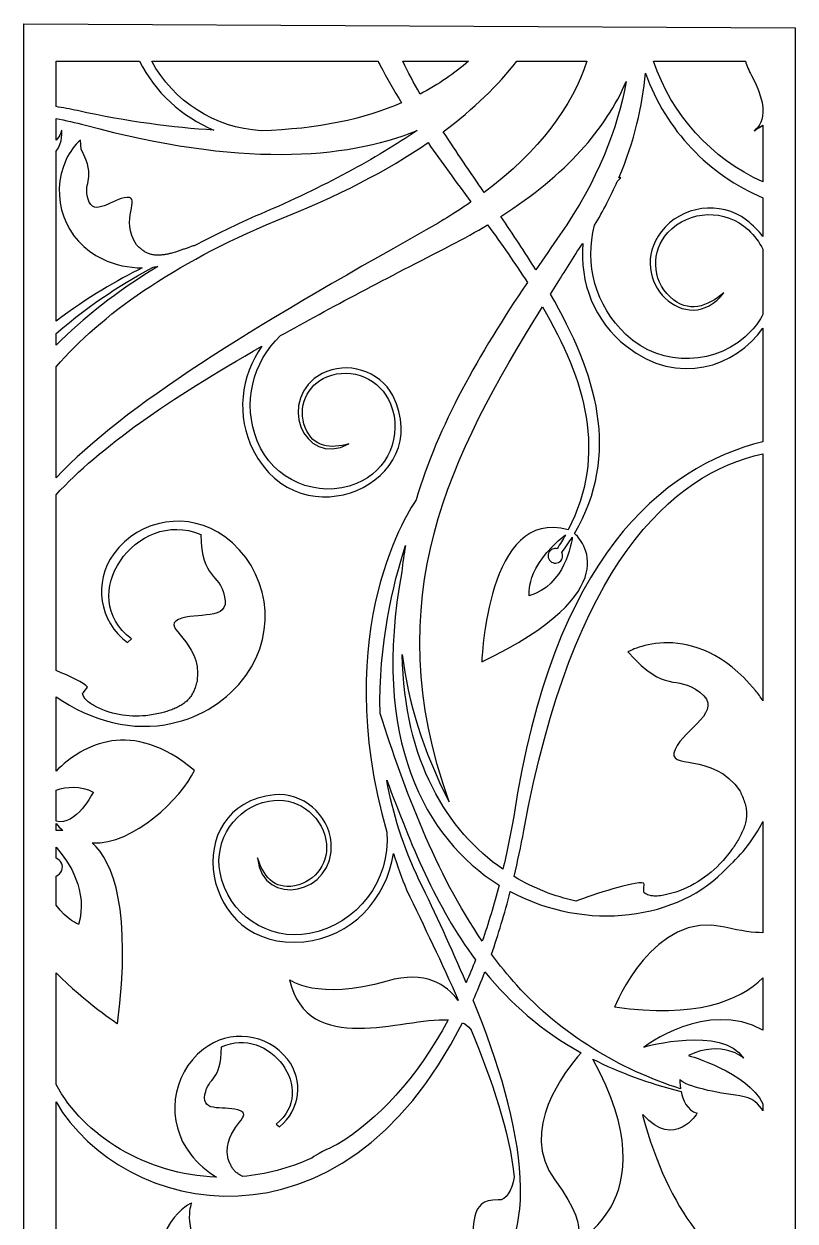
# Model space of a CAD drawing. Header units: centimetres. Extents: x -27 to -22, y -8.4 to 8.3.
# Drawn here: x -27 to -22.01, y 0.61 to 8.35 of the extents above; entities that cross this region are included whole.
import ezdxf

# ---------------------------------------------------------------- set-up
doc = ezdxf.new("R2010")
doc.units = ezdxf.units.CM
doc.header["$MEASUREMENT"] = 0
doc.layers.add('layer 1', color=7, linetype='Continuous')

msp = doc.modelspace()

# ---------------------------------------------------------------- linework, layer by layer
at = {"layer": 'layer 1', "color": 250}
for points, knots in [([(-26.99914, 8.34777), (-26.99914, 8.34777), (-26.99914, -8.37721), (-26.99914, -8.37721), (-26.99914, -8.37721), (-26.99914, -8.37721), (-22.01148, -8.37721), (-22.01148, -8.37721), (-22.01148, -8.37721), (-22.01148, -8.37721), (-22.01148, 8.32236), (-22.01148, 8.32236), (-22.01148, 8.32236), (-22.01148, 8.32236), (-26.99914, 8.34777), (-26.99914, 8.34777)], [0, 0, 0, 0, 0.2, 0.2, 0.2, 0.2, 0.4, 0.4, 0.4, 0.4, 0.6, 0.6, 0.6, 0.6, 1, 1, 1, 1]), ([(-26.79132, 8.10651), (-26.79132, 8.10651), (-26.79132, 7.81338), (-26.79132, 7.81338), (-26.79132, 7.81338), (-26.74659, 7.80612), (-26.70071, 7.79756), (-26.65329, 7.78727), (-26.65329, 7.78727), (-26.32575, 7.71617), (-26.03274, 7.67626), (-25.77049, 7.66222), (-25.77049, 7.66222), (-25.9787, 7.74853), (-26.15199, 7.9073), (-26.25142, 8.10651), (-26.25142, 8.10651), (-26.25142, 8.10651), (-26.79132, 8.10651), (-26.79132, 8.10651)], [0, 0, 0, 0, 0.1666667, 0.1666667, 0.1666667, 0.1666667, 0.3333333, 0.3333333, 0.3333333, 0.3333333, 0.5, 0.5, 0.5, 0.5, 0.6666667, 0.6666667, 0.6666667, 0.6666667, 1, 1, 1, 1]), ([(-24.7085, 8.10651), (-24.7085, 8.10651), (-26.17267, 8.10651), (-26.17267, 8.10651), (-26.17267, 8.10651), (-26.03256, 7.8488), (-25.76632, 7.67477), (-25.46557, 7.65757), (-25.46557, 7.65757), (-25.09666, 7.66707), (-24.79807, 7.73363), (-24.55609, 7.83757), (-24.55609, 7.83757), (-24.60627, 7.91794), (-24.65289, 7.99832), (-24.6946, 8.07868), (-24.6946, 8.07868), (-24.6994, 8.08792), (-24.70391, 8.09722), (-24.7085, 8.10651)], [0, 0, 0, 0, 0.1666667, 0.1666667, 0.1666667, 0.1666667, 0.3333333, 0.3333333, 0.3333333, 0.3333333, 0.5, 0.5, 0.5, 0.5, 0.6666667, 0.6666667, 0.6666667, 0.6666667, 1, 1, 1, 1]), ([(-24.12374, 8.10651), (-24.12374, 8.10651), (-24.54938, 8.10651), (-24.54938, 8.10651), (-24.54938, 8.10651), (-24.51502, 8.03599), (-24.47699, 7.96528), (-24.43618, 7.89446), (-24.43618, 7.89446), (-24.31728, 7.95646), (-24.21385, 8.02814), (-24.12374, 8.10651)], [0, 0, 0, 0, 0.25, 0.25, 0.25, 0.25, 0.5, 0.5, 0.5, 0.5, 1, 1, 1, 1]), ([(-23.35785, 8.10651), (-23.35785, 8.10651), (-23.81198, 8.10651), (-23.81198, 8.10651), (-23.81198, 8.10651), (-23.93167, 7.95252), (-24.08737, 7.79962), (-24.28682, 7.65116), (-24.28682, 7.65116), (-24.20257, 7.52077), (-24.11244, 7.38997), (-24.02199, 7.2588), (-24.02199, 7.2588), (-23.66106, 7.52846), (-23.45434, 7.81611), (-23.35785, 8.10651)], [0, 0, 0, 0, 0.2, 0.2, 0.2, 0.2, 0.4, 0.4, 0.4, 0.4, 0.6, 0.6, 0.6, 0.6, 1, 1, 1, 1]), ([(-22.2193, 7.32618), (-22.2193, 7.32618), (-22.2193, 7.69294), (-22.2193, 7.69294), (-22.2193, 7.69294), (-22.25331, 7.67023), (-22.27639, 7.65782), (-22.27639, 7.65782), (-22.27639, 7.65782), (-22.27639, 7.65782), (-22.13831, 7.73354), (-22.29302, 8.01425), (-22.29302, 8.01425), (-22.31156, 8.04789), (-22.32447, 8.07856), (-22.33291, 8.10651), (-22.33291, 8.10651), (-22.33291, 8.10651), (-22.92652, 8.10651), (-22.92652, 8.10651), (-22.92652, 8.10651), (-22.81016, 7.76191), (-22.55405, 7.4769), (-22.2193, 7.32618)], [0, 0, 0, 0, 0.1428571, 0.1428571, 0.1428571, 0.1428571, 0.2857143, 0.2857143, 0.2857143, 0.2857143, 0.4285714, 0.4285714, 0.4285714, 0.4285714, 0.5714286, 0.5714286, 0.5714286, 0.5714286, 0.7142857, 0.7142857, 0.7142857, 0.7142857, 1, 1, 1, 1]), ([(-23.68811, 6.75892), (-23.63714, 6.83383), (-23.58513, 6.90893), (-23.53237, 6.98434), (-23.53237, 6.98434), (-23.28685, 7.3353), (-23.15974, 7.6727), (-23.10308, 7.97555), (-23.10308, 7.97555), (-23.23526, 7.67172), (-23.48955, 7.37464), (-23.91462, 7.1026), (-23.91462, 7.1026), (-23.83645, 6.98825), (-23.75974, 6.87366), (-23.68811, 6.75892)], [0, 0, 0, 0, 0.2, 0.2, 0.2, 0.2, 0.4, 0.4, 0.4, 0.4, 0.6, 0.6, 0.6, 0.6, 1, 1, 1, 1]), ([(-22.2193, 6.47001), (-22.2193, 6.47001), (-22.2193, 6.89153), (-22.2193, 6.89153), (-22.2193, 6.89153), (-22.24271, 6.93696), (-22.2741, 6.97923), (-22.31349, 7.0162), (-22.31349, 7.0162), (-22.46172, 7.15519), (-22.69451, 7.14769), (-22.83354, 6.99946), (-22.83354, 6.99946), (-22.94472, 6.88102), (-22.93879, 6.69472), (-22.82027, 6.58354), (-22.82027, 6.58354), (-22.70194, 6.47257), (-22.57695, 6.52082), (-22.47182, 6.61088), (-22.47182, 6.61088), (-22.70865, 6.30247), (-23.11462, 6.69539), (-22.8771, 7.00473), (-22.8771, 7.00473), (-22.74782, 7.17308), (-22.49307, 7.20924), (-22.32476, 7.07989), (-22.32476, 7.07989), (-22.28266, 7.04657), (-22.24784, 7.01111), (-22.2193, 6.97426), (-22.2193, 6.97426), (-22.2193, 6.97426), (-22.2193, 7.22428), (-22.2193, 7.22428), (-22.2193, 7.22428), (-22.56773, 7.37174), (-22.8484, 7.66043), (-22.97895, 8.0296), (-22.97895, 8.0296), (-22.99787, 7.8193), (-23.04927, 7.59088), (-23.15115, 7.35281), (-23.15115, 7.35281), (-23.15115, 7.35281), (-23.13774, 7.35582), (-23.13774, 7.35582), (-23.13774, 7.35582), (-23.14585, 7.34717), (-23.1537, 7.33837), (-23.16129, 7.32944), (-23.16129, 7.32944), (-23.20236, 7.23627), (-23.25124, 7.14166), (-23.30895, 7.04613), (-23.30895, 7.04613), (-23.37319, 6.79968), (-23.3041, 6.52669), (-23.10526, 6.3402), (-23.10526, 6.3402), (-22.87373, 6.12299), (-22.51001, 6.13452), (-22.29277, 6.36609), (-22.29277, 6.36609), (-22.26287, 6.39797), (-22.2384, 6.433), (-22.2193, 6.47001)], [0, 0, 0, 0, 0.0555556, 0.0555556, 0.0555556, 0.0555556, 0.1111111, 0.1111111, 0.1111111, 0.1111111, 0.1666667, 0.1666667, 0.1666667, 0.1666667, 0.2222222, 0.2222222, 0.2222222, 0.2222222, 0.2777778, 0.2777778, 0.2777778, 0.2777778, 0.3333333, 0.3333333, 0.3333333, 0.3333333, 0.3888889, 0.3888889, 0.3888889, 0.3888889, 0.4444444, 0.4444444, 0.4444444, 0.4444444, 0.5, 0.5, 0.5, 0.5, 0.5555556, 0.5555556, 0.5555556, 0.5555556, 0.6111111, 0.6111111, 0.6111111, 0.6111111, 0.6666667, 0.6666667, 0.6666667, 0.6666667, 0.7222222, 0.7222222, 0.7222222, 0.7222222, 0.7777778, 0.7777778, 0.7777778, 0.7777778, 0.8333333, 0.8333333, 0.8333333, 0.8333333, 0.8888889, 0.8888889, 0.8888889, 0.8888889, 1, 1, 1, 1]), ([(-26.79132, 7.73661), (-26.79132, 7.73661), (-26.79132, 7.5958), (-26.79132, 7.5958), (-26.79132, 7.5958), (-26.76358, 7.62402), (-26.75538, 7.66176), (-26.75538, 7.66176), (-26.75538, 7.66176), (-26.75538, 7.66176), (-26.75417, 7.65894), (-26.75417, 7.65894), (-26.75417, 7.65894), (-26.75417, 7.65894), (-26.74476, 7.58172), (-26.79132, 7.52439), (-26.79132, 7.52439), (-26.79132, 7.52439), (-26.79132, 6.4275), (-26.79132, 6.4275), (-26.79132, 6.4275), (-26.58829, 6.58043), (-26.39073, 6.69328), (-26.23344, 6.77161), (-26.23344, 6.77161), (-26.31989, 6.77131), (-26.40775, 6.7896), (-26.49128, 6.82859), (-26.49128, 6.82859), (-26.73378, 6.94176), (-26.83864, 7.23007), (-26.7254, 7.47259), (-26.7254, 7.47259), (-26.70277, 7.52109), (-26.67138, 7.5627), (-26.63399, 7.59643), (-26.63399, 7.59643), (-26.63399, 7.59643), (-26.62833, 7.53801), (-26.62833, 7.53801), (-26.62833, 7.53801), (-26.52529, 7.33485), (-26.61912, 7.33579), (-26.58416, 7.21503), (-26.58416, 7.21503), (-26.54893, 7.09288), (-26.42822, 7.22019), (-26.33237, 7.22595), (-26.33237, 7.22595), (-26.23654, 7.23161), (-26.38402, 7.08258), (-26.27029, 6.92104), (-26.27029, 6.92104), (-26.26806, 6.91787), (-26.26443, 6.91514), (-26.26172, 6.91245), (-26.26172, 6.91245), (-26.25579, 6.90653), (-26.24978, 6.90077), (-26.24355, 6.8952), (-26.24355, 6.8952), (-26.23745, 6.88983), (-26.23116, 6.88466), (-26.22446, 6.88005), (-26.22446, 6.88005), (-26.21799, 6.87551), (-26.21119, 6.8714), (-26.20414, 6.86792), (-26.20414, 6.86792), (-26.19712, 6.86446), (-26.1898, 6.86162), (-26.18232, 6.85939), (-26.18232, 6.85939), (-26.17475, 6.85718), (-26.16703, 6.85553), (-26.15921, 6.85447), (-26.15921, 6.85447), (-26.15121, 6.85344), (-26.14318, 6.85292), (-26.13515, 6.85286), (-26.13515, 6.85286), (-26.12685, 6.85283), (-26.11863, 6.8532), (-26.11042, 6.85396), (-26.11042, 6.85396), (-26.10214, 6.85469), (-26.09385, 6.85573), (-26.08559, 6.85706), (-26.08559, 6.85706), (-26.07731, 6.85845), (-26.06907, 6.86007), (-26.06091, 6.86181), (-26.06091, 6.86181), (-26.05273, 6.8636), (-26.04462, 6.86558), (-26.03658, 6.86775), (-26.03658, 6.86775), (-26.01294, 6.87411), (-25.98937, 6.88183), (-25.96686, 6.8913), (-25.96686, 6.8913), (-25.96686, 6.8913), (-25.96325, 6.89156), (-25.96325, 6.89156), (-25.96325, 6.89156), (-25.923, 6.90704), (-25.90035, 6.91445), (-25.90035, 6.91445), (-25.90035, 6.91445), (-25.90035, 6.91445), (-25.898, 6.91363), (-25.898, 6.91363), (-25.898, 6.91363), (-25.766, 6.98395), (-25.62363, 7.05257), (-25.46993, 7.11898), (-25.46993, 7.11898), (-25.05669, 7.29567), (-24.72344, 7.47716), (-24.45562, 7.65971), (-24.45562, 7.65971), (-24.92835, 7.46778), (-25.61051, 7.42665), (-26.60119, 7.69301), (-26.60119, 7.69301), (-26.66713, 7.71075), (-26.73037, 7.72509), (-26.79132, 7.73661)], [0, 0, 0, 0, 0.030303, 0.030303, 0.030303, 0.030303, 0.0606061, 0.0606061, 0.0606061, 0.0606061, 0.0909091, 0.0909091, 0.0909091, 0.0909091, 0.1212121, 0.1212121, 0.1212121, 0.1212121, 0.1515152, 0.1515152, 0.1515152, 0.1515152, 0.1818182, 0.1818182, 0.1818182, 0.1818182, 0.2121212, 0.2121212, 0.2121212, 0.2121212, 0.2424242, 0.2424242, 0.2424242, 0.2424242, 0.2727273, 0.2727273, 0.2727273, 0.2727273, 0.3030303, 0.3030303, 0.3030303, 0.3030303, 0.3333333, 0.3333333, 0.3333333, 0.3333333, 0.3636364, 0.3636364, 0.3636364, 0.3636364, 0.3939394, 0.3939394, 0.3939394, 0.3939394, 0.4242424, 0.4242424, 0.4242424, 0.4242424, 0.4545455, 0.4545455, 0.4545455, 0.4545455, 0.4848485, 0.4848485, 0.4848485, 0.4848485, 0.5151515, 0.5151515, 0.5151515, 0.5151515, 0.5454545, 0.5454545, 0.5454545, 0.5454545, 0.5757576, 0.5757576, 0.5757576, 0.5757576, 0.6060606, 0.6060606, 0.6060606, 0.6060606, 0.6363636, 0.6363636, 0.6363636, 0.6363636, 0.6666667, 0.6666667, 0.6666667, 0.6666667, 0.6969697, 0.6969697, 0.6969697, 0.6969697, 0.7272727, 0.7272727, 0.7272727, 0.7272727, 0.7575758, 0.7575758, 0.7575758, 0.7575758, 0.7878788, 0.7878788, 0.7878788, 0.7878788, 0.8181818, 0.8181818, 0.8181818, 0.8181818, 0.8484848, 0.8484848, 0.8484848, 0.8484848, 0.8787879, 0.8787879, 0.8787879, 0.8787879, 0.9090909, 0.9090909, 0.9090909, 0.9090909, 0.9393939, 0.9393939, 0.9393939, 0.9393939, 1, 1, 1, 1]), ([(-26.79132, 6.13134), (-26.79132, 6.13134), (-26.79132, 5.41503), (-26.79132, 5.41503), (-26.79132, 5.41503), (-26.33646, 5.88944), (-25.55203, 6.36979), (-24.39701, 7.0166), (-24.39701, 7.0166), (-24.29169, 7.07558), (-24.19612, 7.13585), (-24.10788, 7.19703), (-24.10788, 7.19703), (-24.2019, 7.32512), (-24.29624, 7.45292), (-24.38535, 7.58057), (-24.38535, 7.58057), (-24.64354, 7.40293), (-24.9671, 7.23255), (-25.3704, 7.07546), (-25.3704, 7.07546), (-26.04295, 6.79454), (-26.49949, 6.46745), (-26.79132, 6.13134)], [0, 0, 0, 0, 0.1428571, 0.1428571, 0.1428571, 0.1428571, 0.2857143, 0.2857143, 0.2857143, 0.2857143, 0.4285714, 0.4285714, 0.4285714, 0.4285714, 0.5714286, 0.5714286, 0.5714286, 0.5714286, 0.7142857, 0.7142857, 0.7142857, 0.7142857, 1, 1, 1, 1]), ([(-26.79132, 5.30426), (-26.79132, 5.30426), (-26.79132, 4.16853), (-26.79132, 4.16853), (-26.79132, 4.16853), (-26.70161, 4.13149), (-26.60886, 4.08847), (-26.58746, 4.0613), (-26.58746, 4.0613), (-26.58491, 4.05814), (-26.62052, 4.02324), (-26.61942, 4.01941), (-26.61942, 4.01941), (-26.61818, 4.01516), (-26.61668, 4.01101), (-26.61501, 4.00697), (-26.61501, 4.00697), (-26.61134, 3.99828), (-26.60644, 3.9904), (-26.60046, 3.98324), (-26.60046, 3.98324), (-26.59353, 3.9751), (-26.58528, 3.968), (-26.57675, 3.96164), (-26.57675, 3.96164), (-26.56723, 3.95454), (-26.55698, 3.94824), (-26.54656, 3.94237), (-26.54656, 3.94237), (-26.44568, 3.88538), (-26.3255, 3.86438), (-26.21068, 3.87661), (-26.21068, 3.87661), (-26.17852, 3.87998), (-26.14626, 3.88605), (-26.11479, 3.89375), (-26.11479, 3.89375), (-26.10409, 3.89636), (-26.09342, 3.89924), (-26.08278, 3.90237), (-26.08278, 3.90237), (-26.07222, 3.90556), (-26.06162, 3.90892), (-26.05114, 3.91259), (-26.05114, 3.91259), (-26.04072, 3.91631), (-26.03044, 3.92041), (-26.02036, 3.92484), (-26.02036, 3.92484), (-26.01037, 3.92918), (-26.00059, 3.934), (-25.99098, 3.93933), (-25.99098, 3.93933), (-25.98171, 3.9445), (-25.97273, 3.95023), (-25.96411, 3.95653), (-25.96411, 3.95653), (-25.9557, 3.96275), (-25.94779, 3.96959), (-25.94044, 3.97698), (-25.94044, 3.97698), (-25.93319, 3.98432), (-25.9265, 3.9923), (-25.92057, 4.00078), (-25.92057, 4.00078), (-25.91462, 4.00931), (-25.90934, 4.01841), (-25.90474, 4.02781), (-25.90474, 4.02781), (-25.8999, 4.03742), (-25.8959, 4.04742), (-25.89226, 4.05753), (-25.89226, 4.05753), (-25.88858, 4.06797), (-25.88528, 4.07849), (-25.88219, 4.08913), (-25.88219, 4.08913), (-25.88075, 4.09398), (-25.87828, 4.09946), (-25.87771, 4.10456), (-25.87771, 4.10456), (-25.84881, 4.36444), (-26.11486, 4.44324), (-26.00012, 4.49778), (-26.00012, 4.49778), (-25.88526, 4.55221), (-25.66409, 4.48152), (-25.70112, 4.64565), (-25.70112, 4.64565), (-25.73757, 4.80799), (-25.8458, 4.74708), (-25.85584, 5.04838), (-25.85584, 5.04838), (-26.27439, 5.22373), (-26.6735, 4.6445), (-26.30253, 4.37304), (-26.30253, 4.37304), (-26.30253, 4.37304), (-26.32946, 4.34962), (-26.32946, 4.34962), (-26.32946, 4.34962), (-26.51244, 4.48345), (-26.55221, 4.74019), (-26.41844, 4.92319), (-26.41844, 4.92319), (-26.2512, 5.15187), (-25.9302, 5.20169), (-25.70153, 5.03442), (-25.70153, 5.03442), (-25.41557, 4.82534), (-25.35337, 4.42411), (-25.56246, 4.13824), (-25.56246, 4.13824), (-25.6831, 3.97329), (-25.85495, 3.86795), (-26.04015, 3.828), (-26.04015, 3.828), (-26.29426, 3.77003), (-26.56358, 3.84028), (-26.79132, 3.99906), (-26.79132, 3.99906), (-26.79132, 3.99906), (-26.79132, 3.51834), (-26.79132, 3.51834), (-26.79132, 3.51834), (-26.61684, 3.69166), (-26.30493, 3.86377), (-25.8959, 3.52275), (-25.8959, 3.52275), (-25.98116, 3.3452), (-26.29038, 3.04018), (-26.55726, 3.05453), (-26.55726, 3.05453), (-26.418, 2.92883), (-26.30273, 2.61933), (-26.39289, 1.88605), (-26.39289, 1.88605), (-26.39289, 1.88605), (-26.60144, 2.02265), (-26.79132, 2.21557), (-26.79132, 2.21557), (-26.79132, 2.21557), (-26.79132, 1.49396), (-26.79132, 1.49396), (-26.79132, 1.49396), (-26.61345, 1.16089), (-26.21078, 0.91126), (-25.75333, 0.89417), (-25.75333, 0.89417), (-25.81565, 0.9312), (-25.87233, 0.9801), (-25.91982, 1.0405), (-25.91982, 1.0405), (-26.08526, 1.25084), (-26.04887, 1.55546), (-25.83845, 1.72088), (-25.83845, 1.72088), (-25.67019, 1.85322), (-25.42648, 1.82407), (-25.29417, 1.6558), (-25.29417, 1.6558), (-25.18832, 1.52114), (-25.21158, 1.32623), (-25.34624, 1.22035), (-25.34624, 1.22035), (-25.34624, 1.22035), (-25.36719, 1.23732), (-25.36719, 1.23732), (-25.36719, 1.23732), (-25.09421, 1.45208), (-25.41089, 1.87895), (-25.72231, 1.7355), (-25.72231, 1.7355), (-25.72193, 1.50772), (-25.80526, 1.55085), (-25.82851, 1.4273), (-25.82851, 1.4273), (-25.85213, 1.30239), (-25.68699, 1.3616), (-25.59883, 1.32354), (-25.59883, 1.32354), (-25.51074, 1.28538), (-25.70957, 1.21886), (-25.68089, 1.02339), (-25.68089, 1.02339), (-25.68032, 1.01955), (-25.67831, 1.01547), (-25.6771, 1.01185), (-25.6771, 1.01185), (-25.67449, 1.0039), (-25.67171, 0.99605), (-25.66866, 0.98826), (-25.66866, 0.98826), (-25.66564, 0.98072), (-25.66236, 0.97326), (-25.65846, 0.96614), (-25.65846, 0.96614), (-25.65473, 0.95916), (-25.6505, 0.95244), (-25.64579, 0.94615), (-25.64579, 0.94615), (-25.64108, 0.93989), (-25.63583, 0.93406), (-25.63015, 0.9287), (-25.63015, 0.9287), (-25.6244, 0.92331), (-25.61825, 0.91836), (-25.61174, 0.91388), (-25.61174, 0.91388), (-25.60507, 0.90935), (-25.59813, 0.90526), (-25.591, 0.9016), (-25.591, 0.9016), (-25.58892, 0.90054), (-25.58683, 0.8995), (-25.58473, 0.8985), (-25.58473, 0.8985), (-25.43682, 0.91161), (-25.28553, 0.94962), (-25.13618, 1.01744), (-25.13618, 1.01744), (-25.10934, 1.04114), (-25.03711, 1.07614), (-24.97241, 1.10489), (-24.97241, 1.10489), (-24.71072, 1.26551), (-24.46143, 1.52532), (-24.25483, 1.91128), (-24.25483, 1.91128), (-24.55344, 1.92582), (-25.16205, 1.6639), (-25.28101, 2.1696), (-25.28101, 2.1696), (-25.28101, 2.1696), (-25.10554, 2.03056), (-24.64889, 2.16142), (-24.64889, 2.16142), (-24.40223, 2.23208), (-24.26513, 2.1379), (-24.19114, 2.03635), (-24.19114, 2.03635), (-24.19114, 2.03635), (-24.18991, 2.03883), (-24.18991, 2.03883), (-24.18991, 2.03883), (-24.29477, 2.2759), (-24.41124, 2.51618), (-24.5246, 2.7504), (-24.5246, 2.7504), (-24.55631, 2.8306), (-24.58452, 2.90906), (-24.60967, 2.98589), (-24.60967, 2.98589), (-24.65063, 2.69181), (-24.8851, 2.44284), (-25.18929, 2.41554), (-25.18929, 2.41554), (-25.85754, 2.3466), (-26.00399, 3.30041), (-25.3784, 3.36579), (-25.3784, 3.36579), (-25.19659, 3.38217), (-25.02828, 3.23855), (-25.01197, 3.05676), (-25.01197, 3.05676), (-24.98203, 2.72273), (-25.45782, 2.62446), (-25.48769, 2.95749), (-25.48769, 2.95749), (-25.45284, 2.84368), (-25.38432, 2.75106), (-25.24728, 2.77712), (-25.24728, 2.77712), (-25.11, 2.80324), (-25.01987, 2.93578), (-25.04603, 3.07301), (-25.04603, 3.07301), (-25.07869, 3.24468), (-25.24426, 3.35737), (-25.41592, 3.32473), (-25.41592, 3.32473), (-25.63048, 3.28385), (-25.77129, 3.07685), (-25.73047, 2.86225), (-25.73047, 2.86225), (-25.67942, 2.59403), (-25.42064, 2.4181), (-25.15246, 2.46914), (-25.15246, 2.46914), (-24.84024, 2.52853), (-24.62798, 2.81326), (-24.65187, 3.12285), (-24.65187, 3.12285), (-25.03166, 4.44188), (-24.49077, 5.23072), (-24.46175, 5.27171), (-24.46175, 5.27171), (-24.32114, 5.75284), (-24.05509, 6.21224), (-23.74307, 6.67753), (-23.74307, 6.67753), (-23.82319, 6.80184), (-23.91046, 6.92573), (-24.00001, 7.04931), (-24.00001, 7.04931), (-24.07477, 7.00443), (-24.15392, 6.96024), (-24.2386, 6.91692), (-24.2386, 6.91692), (-24.65111, 6.70587), (-25.01742, 6.51348), (-25.33967, 6.33296), (-25.33967, 6.33296), (-25.51984, 6.16384), (-25.58782, 5.89532), (-25.49024, 5.65217), (-25.49024, 5.65217), (-25.3886, 5.3988), (-25.10088, 5.27577), (-24.84748, 5.37743), (-24.84748, 5.37743), (-24.64475, 5.4588), (-24.54638, 5.68901), (-24.62765, 5.89174), (-24.62765, 5.89174), (-24.69275, 6.05391), (-24.87695, 6.13255), (-25.03912, 6.06747), (-25.03912, 6.06747), (-25.16879, 6.01549), (-25.23179, 5.86811), (-25.17976, 5.73842), (-25.17976, 5.73842), (-25.12779, 5.60896), (-25.01284, 5.60122), (-24.8982, 5.63325), (-24.8982, 5.63325), (-25.19477, 5.47879), (-25.36862, 5.93246), (-25.07117, 6.08739), (-25.07117, 6.08739), (-24.90929, 6.17169), (-24.69757, 6.10742), (-24.61332, 5.94549), (-24.61332, 5.94549), (-24.33099, 5.38341), (-25.21317, 4.99234), (-25.51552, 5.59225), (-25.51552, 5.59225), (-25.62993, 5.81194), (-25.5968, 6.07165), (-25.45987, 6.26499), (-25.45987, 6.26499), (-26.06433, 5.91987), (-26.50323, 5.61629), (-26.79132, 5.30426)], [0, 0, 0, 0, 0.0111111, 0.0111111, 0.0111111, 0.0111111, 0.0222222, 0.0222222, 0.0222222, 0.0222222, 0.0333333, 0.0333333, 0.0333333, 0.0333333, 0.0444444, 0.0444444, 0.0444444, 0.0444444, 0.0555556, 0.0555556, 0.0555556, 0.0555556, 0.0666667, 0.0666667, 0.0666667, 0.0666667, 0.0777778, 0.0777778, 0.0777778, 0.0777778, 0.0888889, 0.0888889, 0.0888889, 0.0888889, 0.1, 0.1, 0.1, 0.1, 0.1111111, 0.1111111, 0.1111111, 0.1111111, 0.1222222, 0.1222222, 0.1222222, 0.1222222, 0.1333333, 0.1333333, 0.1333333, 0.1333333, 0.1444444, 0.1444444, 0.1444444, 0.1444444, 0.1555556, 0.1555556, 0.1555556, 0.1555556, 0.1666667, 0.1666667, 0.1666667, 0.1666667, 0.1777778, 0.1777778, 0.1777778, 0.1777778, 0.1888889, 0.1888889, 0.1888889, 0.1888889, 0.2, 0.2, 0.2, 0.2, 0.2111111, 0.2111111, 0.2111111, 0.2111111, 0.2222222, 0.2222222, 0.2222222, 0.2222222, 0.2333333, 0.2333333, 0.2333333, 0.2333333, 0.2444444, 0.2444444, 0.2444444, 0.2444444, 0.2555556, 0.2555556, 0.2555556, 0.2555556, 0.2666667, 0.2666667, 0.2666667, 0.2666667, 0.2777778, 0.2777778, 0.2777778, 0.2777778, 0.2888889, 0.2888889, 0.2888889, 0.2888889, 0.3, 0.3, 0.3, 0.3, 0.3111111, 0.3111111, 0.3111111, 0.3111111, 0.3222222, 0.3222222, 0.3222222, 0.3222222, 0.3333333, 0.3333333, 0.3333333, 0.3333333, 0.3444444, 0.3444444, 0.3444444, 0.3444444, 0.3555556, 0.3555556, 0.3555556, 0.3555556, 0.3666667, 0.3666667, 0.3666667, 0.3666667, 0.3777778, 0.3777778, 0.3777778, 0.3777778, 0.3888889, 0.3888889, 0.3888889, 0.3888889, 0.4, 0.4, 0.4, 0.4, 0.4111111, 0.4111111, 0.4111111, 0.4111111, 0.4222222, 0.4222222, 0.4222222, 0.4222222, 0.4333333, 0.4333333, 0.4333333, 0.4333333, 0.4444444, 0.4444444, 0.4444444, 0.4444444, 0.4555556, 0.4555556, 0.4555556, 0.4555556, 0.4666667, 0.4666667, 0.4666667, 0.4666667, 0.4777778, 0.4777778, 0.4777778, 0.4777778, 0.4888889, 0.4888889, 0.4888889, 0.4888889, 0.5, 0.5, 0.5, 0.5, 0.5111111, 0.5111111, 0.5111111, 0.5111111, 0.5222222, 0.5222222, 0.5222222, 0.5222222, 0.5333333, 0.5333333, 0.5333333, 0.5333333, 0.5444444, 0.5444444, 0.5444444, 0.5444444, 0.5555556, 0.5555556, 0.5555556, 0.5555556, 0.5666667, 0.5666667, 0.5666667, 0.5666667, 0.5777778, 0.5777778, 0.5777778, 0.5777778, 0.5888889, 0.5888889, 0.5888889, 0.5888889, 0.6, 0.6, 0.6, 0.6, 0.6111111, 0.6111111, 0.6111111, 0.6111111, 0.6222222, 0.6222222, 0.6222222, 0.6222222, 0.6333333, 0.6333333, 0.6333333, 0.6333333, 0.6444444, 0.6444444, 0.6444444, 0.6444444, 0.6555556, 0.6555556, 0.6555556, 0.6555556, 0.6666667, 0.6666667, 0.6666667, 0.6666667, 0.6777778, 0.6777778, 0.6777778, 0.6777778, 0.6888889, 0.6888889, 0.6888889, 0.6888889, 0.7, 0.7, 0.7, 0.7, 0.7111111, 0.7111111, 0.7111111, 0.7111111, 0.7222222, 0.7222222, 0.7222222, 0.7222222, 0.7333333, 0.7333333, 0.7333333, 0.7333333, 0.7444444, 0.7444444, 0.7444444, 0.7444444, 0.7555556, 0.7555556, 0.7555556, 0.7555556, 0.7666667, 0.7666667, 0.7666667, 0.7666667, 0.7777778, 0.7777778, 0.7777778, 0.7777778, 0.7888889, 0.7888889, 0.7888889, 0.7888889, 0.8, 0.8, 0.8, 0.8, 0.8111111, 0.8111111, 0.8111111, 0.8111111, 0.8222222, 0.8222222, 0.8222222, 0.8222222, 0.8333333, 0.8333333, 0.8333333, 0.8333333, 0.8444444, 0.8444444, 0.8444444, 0.8444444, 0.8555556, 0.8555556, 0.8555556, 0.8555556, 0.8666667, 0.8666667, 0.8666667, 0.8666667, 0.8777778, 0.8777778, 0.8777778, 0.8777778, 0.8888889, 0.8888889, 0.8888889, 0.8888889, 0.9, 0.9, 0.9, 0.9, 0.9111111, 0.9111111, 0.9111111, 0.9111111, 0.9222222, 0.9222222, 0.9222222, 0.9222222, 0.9333333, 0.9333333, 0.9333333, 0.9333333, 0.9444444, 0.9444444, 0.9444444, 0.9444444, 0.9555556, 0.9555556, 0.9555556, 0.9555556, 0.9666667, 0.9666667, 0.9666667, 0.9666667, 0.9777778, 0.9777778, 0.9777778, 0.9777778, 1, 1, 1, 1]), ([(-22.2193, 5.64751), (-22.2193, 5.64751), (-22.2193, 6.38192), (-22.2193, 6.38192), (-22.2193, 6.38192), (-22.39436, 6.13284), (-22.76708, 5.99988), (-23.10249, 6.26462), (-23.10249, 6.26462), (-23.31081, 6.42462), (-23.40614, 6.6799), (-23.38383, 6.92916), (-23.38383, 6.92916), (-23.39484, 6.91287), (-23.4061, 6.89658), (-23.41765, 6.88026), (-23.41765, 6.88026), (-23.47658, 6.78674), (-23.53541, 6.69394), (-23.59339, 6.6015), (-23.59339, 6.6015), (-23.29646, 6.08666), (-23.13502, 5.56924), (-23.43793, 5.0552), (-23.43793, 5.0552), (-23.39354, 5.01479), (-23.07934, 4.68583), (-24.03801, 4.22398), (-24.03801, 4.22398), (-24.03801, 4.22398), (-24.00393, 5.23184), (-23.47943, 5.07713), (-23.47943, 5.07713), (-23.2241, 5.56847), (-23.36833, 6.04693), (-23.64512, 6.51872), (-23.64512, 6.51872), (-24.23921, 5.5639), (-24.71829, 4.63469), (-24.24958, 3.32), (-24.24958, 3.32), (-24.42058, 3.65465), (-24.51631, 3.97045), (-24.55218, 4.27279), (-24.55218, 4.27279), (-24.54054, 3.58523), (-24.26124, 3.1326), (-23.90104, 2.88366), (-23.90104, 2.88366), (-23.87543, 2.99224), (-23.8519, 3.10561), (-23.83108, 3.22481), (-23.83108, 3.22481), (-23.58121, 4.89315), (-22.87615, 5.4835), (-22.2193, 5.64751)], [0, 0, 0, 0, 0.0666667, 0.0666667, 0.0666667, 0.0666667, 0.1333333, 0.1333333, 0.1333333, 0.1333333, 0.2, 0.2, 0.2, 0.2, 0.2666667, 0.2666667, 0.2666667, 0.2666667, 0.3333333, 0.3333333, 0.3333333, 0.3333333, 0.4, 0.4, 0.4, 0.4, 0.4666667, 0.4666667, 0.4666667, 0.4666667, 0.5333333, 0.5333333, 0.5333333, 0.5333333, 0.6, 0.6, 0.6, 0.6, 0.6666667, 0.6666667, 0.6666667, 0.6666667, 0.7333333, 0.7333333, 0.7333333, 0.7333333, 0.8, 0.8, 0.8, 0.8, 0.8666667, 0.8666667, 0.8666667, 0.8666667, 1, 1, 1, 1]), ([(-26.79132, 6.34674), (-26.79132, 6.34674), (-26.79132, 6.27201), (-26.79132, 6.27201), (-26.79132, 6.27201), (-26.61901, 6.44596), (-26.40175, 6.61702), (-26.13245, 6.78047), (-26.13245, 6.78047), (-26.14258, 6.77872), (-26.15275, 6.77722), (-26.16298, 6.77599), (-26.16298, 6.77599), (-26.33336, 6.68577), (-26.56118, 6.54583), (-26.79132, 6.34674)], [0, 0, 0, 0, 0.2, 0.2, 0.2, 0.2, 0.4, 0.4, 0.4, 0.4, 0.6, 0.6, 0.6, 0.6, 1, 1, 1, 1]), ([(-22.2193, 3.97216), (-22.2193, 3.97216), (-22.2193, 5.56911), (-22.2193, 5.56911), (-22.2193, 5.56911), (-22.81461, 5.43831), (-23.4504, 4.85324), (-23.76527, 3.13548), (-23.76527, 3.13548), (-23.78467, 3.03188), (-23.80607, 2.93282), (-23.82889, 2.83715), (-23.82889, 2.83715), (-23.70155, 2.76066), (-23.56611, 2.70803), (-23.43014, 2.67806), (-23.43014, 2.67806), (-23.31107, 2.72071), (-23.05475, 2.80821), (-22.99044, 2.79508), (-22.99044, 2.79508), (-22.98564, 2.7941), (-22.99141, 2.734), (-22.98729, 2.7313), (-22.98729, 2.7313), (-22.98282, 2.72837), (-22.97825, 2.72565), (-22.97343, 2.72324), (-22.97343, 2.72324), (-22.96345, 2.71807), (-22.95264, 2.71455), (-22.9414, 2.71268), (-22.9414, 2.71268), (-22.92871, 2.7105), (-22.91572, 2.71034), (-22.90274, 2.71117), (-22.90274, 2.71117), (-22.88836, 2.71211), (-22.87388, 2.71419), (-22.8598, 2.71695), (-22.8598, 2.71695), (-22.72171, 2.74309), (-22.59428, 2.81752), (-22.49748, 2.91855), (-22.49748, 2.91855), (-22.47035, 2.94687), (-22.44522, 2.97759), (-22.42222, 3.00937), (-22.42222, 3.00937), (-22.41438, 3.02019), (-22.40673, 3.03115), (-22.39938, 3.04234), (-22.39938, 3.04234), (-22.39197, 3.05353), (-22.38478, 3.06493), (-22.37811, 3.07655), (-22.37811, 3.07655), (-22.3714, 3.08817), (-22.36493, 3.09989), (-22.35907, 3.11194), (-22.35907, 3.11194), (-22.3532, 3.12377), (-22.34794, 3.13587), (-22.34328, 3.14823), (-22.34328, 3.14823), (-22.33872, 3.16028), (-22.33489, 3.17265), (-22.33191, 3.18524), (-22.33191, 3.18524), (-22.329, 3.19757), (-22.32696, 3.21002), (-22.32595, 3.22259), (-22.32595, 3.22259), (-22.32503, 3.23513), (-22.32499, 3.24764), (-22.32617, 3.26015), (-22.32617, 3.26015), (-22.32726, 3.27278), (-22.32946, 3.28525), (-22.33256, 3.29758), (-22.33256, 3.29758), (-22.33565, 3.31022), (-22.33979, 3.32267), (-22.34435, 3.33488), (-22.34435, 3.33488), (-22.34897, 3.34739), (-22.35426, 3.35967), (-22.35961, 3.37194), (-22.35961, 3.37194), (-22.3621, 3.37756), (-22.36414, 3.38457), (-22.36762, 3.3897), (-22.36762, 3.3897), (-22.54395, 3.65276), (-22.85167, 3.51784), (-22.78807, 3.65799), (-22.78807, 3.65799), (-22.72447, 3.79806), (-22.46457, 3.90544), (-22.62701, 4.02843), (-22.62701, 4.02843), (-22.78941, 4.15144), (-22.84133, 4.00604), (-23.09296, 4.2892), (-23.09296, 4.2892), (-23.09296, 4.2892), (-22.6695, 4.52827), (-22.26795, 4.03983), (-22.26795, 4.03983), (-22.25008, 4.01809), (-22.23392, 3.99548), (-22.2193, 3.97216)], [0, 0, 0, 0, 0.0344828, 0.0344828, 0.0344828, 0.0344828, 0.0689655, 0.0689655, 0.0689655, 0.0689655, 0.1034483, 0.1034483, 0.1034483, 0.1034483, 0.137931, 0.137931, 0.137931, 0.137931, 0.1724138, 0.1724138, 0.1724138, 0.1724138, 0.2068966, 0.2068966, 0.2068966, 0.2068966, 0.2413793, 0.2413793, 0.2413793, 0.2413793, 0.2758621, 0.2758621, 0.2758621, 0.2758621, 0.3103448, 0.3103448, 0.3103448, 0.3103448, 0.3448276, 0.3448276, 0.3448276, 0.3448276, 0.3793103, 0.3793103, 0.3793103, 0.3793103, 0.4137931, 0.4137931, 0.4137931, 0.4137931, 0.4482759, 0.4482759, 0.4482759, 0.4482759, 0.4827586, 0.4827586, 0.4827586, 0.4827586, 0.5172414, 0.5172414, 0.5172414, 0.5172414, 0.5517241, 0.5517241, 0.5517241, 0.5517241, 0.5862069, 0.5862069, 0.5862069, 0.5862069, 0.6206897, 0.6206897, 0.6206897, 0.6206897, 0.6551724, 0.6551724, 0.6551724, 0.6551724, 0.6896552, 0.6896552, 0.6896552, 0.6896552, 0.7241379, 0.7241379, 0.7241379, 0.7241379, 0.7586207, 0.7586207, 0.7586207, 0.7586207, 0.7931034, 0.7931034, 0.7931034, 0.7931034, 0.8275862, 0.8275862, 0.8275862, 0.8275862, 0.862069, 0.862069, 0.862069, 0.862069, 0.8965517, 0.8965517, 0.8965517, 0.8965517, 0.9310345, 0.9310345, 0.9310345, 0.9310345, 1, 1, 1, 1]), ([(-23.57277, 4.95583), (-23.56519, 4.95758), (-23.55764, 4.95737), (-23.5506, 4.95557), (-23.5506, 4.95557), (-23.53109, 4.98548), (-23.51314, 5.01534), (-23.49661, 5.04515), (-23.49661, 5.04515), (-23.76303, 4.83642), (-23.73082, 4.65041), (-23.73082, 4.65041), (-23.73082, 4.65041), (-23.49999, 4.71983), (-23.457, 4.99567), (-23.45239, 5.03118), (-23.45239, 5.03118), (-23.47301, 4.9978), (-23.49554, 4.96441), (-23.52018, 4.93107), (-23.52018, 4.93107), (-23.51853, 4.92779), (-23.51723, 4.92429), (-23.51636, 4.92056), (-23.51636, 4.92056), (-23.51038, 4.89514), (-23.52602, 4.8698), (-23.55134, 4.8639), (-23.55134, 4.8639), (-23.57645, 4.85797), (-23.60179, 4.87382), (-23.60763, 4.8992), (-23.60763, 4.8992), (-23.61361, 4.92457), (-23.59797, 4.94995), (-23.57277, 4.95583)], [0, 0, 0, 0, 0.1, 0.1, 0.1, 0.1, 0.2, 0.2, 0.2, 0.2, 0.3, 0.3, 0.3, 0.3, 0.4, 0.4, 0.4, 0.4, 0.5, 0.5, 0.5, 0.5, 0.6, 0.6, 0.6, 0.6, 0.7, 0.7, 0.7, 0.7, 0.8, 0.8, 0.8, 0.8, 1, 1, 1, 1]), ([(-24.69576, 3.89096), (-24.5376, 3.39889), (-24.3373, 2.86073), (-24.03472, 2.4196), (-24.03472, 2.4196), (-23.99545, 2.53292), (-23.9591, 2.65361), (-23.9261, 2.78203), (-23.9261, 2.78203), (-24.40843, 3.08167), (-24.7559, 3.73095), (-24.55514, 4.80694), (-24.55514, 4.80694), (-24.54906, 4.86388), (-24.54107, 4.9204), (-24.53115, 4.97657), (-24.53115, 4.97657), (-24.61257, 4.72635), (-24.70611, 4.33715), (-24.69576, 3.89096)], [0, 0, 0, 0, 0.1666667, 0.1666667, 0.1666667, 0.1666667, 0.3333333, 0.3333333, 0.3333333, 0.3333333, 0.5, 0.5, 0.5, 0.5, 0.6666667, 0.6666667, 0.6666667, 0.6666667, 1, 1, 1, 1]), ([(-26.79132, 3.39574), (-26.79132, 3.39574), (-26.79132, 3.19504), (-26.79132, 3.19504), (-26.79132, 3.19504), (-26.66236, 3.15805), (-26.55028, 3.38276), (-26.55028, 3.38276), (-26.55028, 3.38276), (-26.63491, 3.42748), (-26.72178, 3.41863), (-26.79132, 3.39574)], [0, 0, 0, 0, 0.25, 0.25, 0.25, 0.25, 0.5, 0.5, 0.5, 0.5, 1, 1, 1, 1]), ([(-24.07856, 2.29921), (-24.33633, 2.64436), (-24.49899, 3.04966), (-24.65223, 3.4594), (-24.65223, 3.4594), (-24.61356, 3.24745), (-24.54688, 3.02919), (-24.44172, 2.81195), (-24.44172, 2.81195), (-24.3372, 2.59599), (-24.23281, 2.37286), (-24.13911, 2.15054), (-24.13911, 2.15054), (-24.11833, 2.19852), (-24.09814, 2.24806), (-24.07856, 2.29921)], [0, 0, 0, 0, 0.2, 0.2, 0.2, 0.2, 0.4, 0.4, 0.4, 0.4, 0.6, 0.6, 0.6, 0.6, 1, 1, 1, 1]), ([(-26.79132, 3.18049), (-26.79132, 3.18049), (-26.79132, 3.13439), (-26.79132, 3.13439), (-26.79132, 3.13439), (-26.77814, 3.13535), (-26.76366, 3.13563), (-26.74823, 3.13477), (-26.74823, 3.13477), (-26.76308, 3.14816), (-26.77747, 3.16334), (-26.79132, 3.18049)], [0, 0, 0, 0, 0.25, 0.25, 0.25, 0.25, 0.5, 0.5, 0.5, 0.5, 1, 1, 1, 1]), ([(-22.2193, 1.32217), (-22.2193, 1.32217), (-22.2193, 1.36882), (-22.2193, 1.36882), (-22.2193, 1.36882), (-22.32068, 1.57462), (-22.70016, 1.6797), (-22.70016, 1.6797), (-22.70016, 1.6797), (-22.4824, 1.78623), (-22.3445, 1.66345), (-22.3445, 1.66345), (-22.3445, 1.66345), (-22.48346, 1.87599), (-22.98253, 1.73726), (-22.98253, 1.73726), (-22.98253, 1.73726), (-22.98253, 1.73726), (-22.98882, 1.73498), (-22.98882, 1.73498), (-22.98882, 1.73498), (-22.98882, 1.73498), (-22.5828, 2.04581), (-22.2193, 1.84354), (-22.2193, 1.84354), (-22.2193, 1.84354), (-22.2193, 2.18151), (-22.2193, 2.18151), (-22.2193, 2.18151), (-22.37264, 2.03344), (-22.65577, 1.91885), (-23.17858, 1.99492), (-23.17858, 1.99492), (-23.17858, 1.99492), (-22.92511, 2.62494), (-22.46618, 2.51051), (-22.46618, 2.51051), (-22.35965, 2.48394), (-22.27955, 2.4739), (-22.2193, 2.4741), (-22.2193, 2.4741), (-22.2193, 2.4741), (-22.2193, 3.19243), (-22.2193, 3.19243), (-22.2193, 3.19243), (-22.27478, 3.08441), (-22.35174, 2.98301), (-22.44816, 2.89619), (-22.44816, 2.89619), (-22.76102, 2.55414), (-23.36324, 2.47717), (-23.85325, 2.73971), (-23.85325, 2.73971), (-23.89024, 2.59601), (-23.93103, 2.46152), (-23.97516, 2.33584), (-23.97516, 2.33584), (-23.92358, 2.26596), (-23.86918, 2.19893), (-23.81168, 2.13534), (-23.81168, 2.13534), (-23.52259, 1.81556), (-23.14583, 1.58974), (-22.75209, 1.46498), (-22.75209, 1.46498), (-22.75763, 1.49946), (-22.75708, 1.52568), (-22.75708, 1.52568), (-22.75708, 1.52568), (-22.71767, 1.47703), (-22.51848, 1.43908), (-22.36878, 1.41978), (-22.36878, 1.41978), (-22.28709, 1.40926), (-22.24275, 1.36251), (-22.2193, 1.32217)], [0, 0, 0, 0, 0.05, 0.05, 0.05, 0.05, 0.1, 0.1, 0.1, 0.1, 0.15, 0.15, 0.15, 0.15, 0.2, 0.2, 0.2, 0.2, 0.25, 0.25, 0.25, 0.25, 0.3, 0.3, 0.3, 0.3, 0.35, 0.35, 0.35, 0.35, 0.4, 0.4, 0.4, 0.4, 0.45, 0.45, 0.45, 0.45, 0.5, 0.5, 0.5, 0.5, 0.55, 0.55, 0.55, 0.55, 0.6, 0.6, 0.6, 0.6, 0.65, 0.65, 0.65, 0.65, 0.7, 0.7, 0.7, 0.7, 0.75, 0.75, 0.75, 0.75, 0.8, 0.8, 0.8, 0.8, 0.85, 0.85, 0.85, 0.85, 0.9, 0.9, 0.9, 0.9, 1, 1, 1, 1]), ([(-26.79132, 3.02794), (-26.79132, 3.02794), (-26.79132, 2.95555), (-26.79132, 2.95555), (-26.79132, 2.95555), (-26.75928, 2.94405), (-26.7424, 2.9089), (-26.75381, 2.87694), (-26.75381, 2.87694), (-26.76029, 2.8588), (-26.77443, 2.84562), (-26.79132, 2.83967), (-26.79132, 2.83967), (-26.79132, 2.83967), (-26.79132, 2.65193), (-26.79132, 2.65193), (-26.79132, 2.65193), (-26.71845, 2.55489), (-26.64564, 2.52735), (-26.64564, 2.52735), (-26.64564, 2.52735), (-26.58376, 2.74293), (-26.70356, 2.92781), (-26.79132, 3.02794)], [0, 0, 0, 0, 0.1428571, 0.1428571, 0.1428571, 0.1428571, 0.2857143, 0.2857143, 0.2857143, 0.2857143, 0.4285714, 0.4285714, 0.4285714, 0.4285714, 0.5714286, 0.5714286, 0.5714286, 0.5714286, 0.7142857, 0.7142857, 0.7142857, 0.7142857, 1, 1, 1, 1]), ([(-22.2193, -0.6423), (-22.2193, -0.6423), (-22.2193, 0.20097), (-22.2193, 0.20097), (-22.2193, 0.20097), (-22.53464, 0.33906), (-22.82332, 0.65825), (-22.99795, 1.29381), (-22.99795, 1.29381), (-22.99795, 1.29381), (-22.99665, 1.29818), (-22.99665, 1.29818), (-22.99665, 1.29818), (-22.78667, 1.0688), (-22.64546, 1.30717), (-22.64546, 1.30717), (-22.64546, 1.30717), (-22.71041, 1.32671), (-22.73762, 1.39345), (-22.74899, 1.44808), (-22.74899, 1.44808), (-22.96394, 1.5014), (-23.15242, 1.57168), (-23.31865, 1.6562), (-23.31865, 1.6562), (-22.80162, 0.71739), (-23.47292, 0.45246), (-23.47292, 0.45246), (-23.47292, 0.45246), (-23.47292, 0.45246), (-23.2838, 0.49726), (-23.56555, 0.87729), (-23.56555, 0.87729), (-23.80127, 1.19522), (-23.50043, 1.58012), (-23.39592, 1.69734), (-23.39592, 1.69734), (-23.6523, 1.84042), (-23.85328, 2.01893), (-24.01742, 2.22079), (-24.01742, 2.22079), (-24.04167, 2.15763), (-24.06681, 2.09687), (-24.09278, 2.03844), (-24.09278, 2.03844), (-23.92835, 1.63226), (-23.80581, 1.23326), (-23.79022, 0.89025), (-23.79022, 0.89025), (-23.78215, 0.78204), (-23.78475, 0.61247), (-23.84821, 0.44249), (-23.84821, 0.44249), (-23.87676, 0.36413), (-23.91635, 0.29211), (-23.96823, 0.22742), (-23.96823, 0.22742), (-23.96977, 0.22545), (-23.97126, 0.22348), (-23.97284, 0.22153), (-23.97284, 0.22153), (-23.97481, 0.21907), (-23.97685, 0.21666), (-23.97889, 0.21423), (-23.97889, 0.21423), (-24.0214, 0.16267), (-24.07287, 0.11405), (-24.13518, 0.07053), (-24.13518, 0.07053), (-24.25798, -0.0152), (-24.38099, -0.06206), (-24.49689, -0.08399), (-24.49689, -0.08399), (-23.93719, -0.09892), (-23.51458, -0.80689), (-24.04933, -1.23332), (-24.04933, -1.23332), (-24.25062, -1.38917), (-24.55628, -1.34692), (-24.71204, -1.1456), (-24.71204, -1.1456), (-24.99823, -0.77567), (-24.51309, -0.3027), (-24.22774, -0.67152), (-24.22774, -0.67152), (-24.35421, -0.56398), (-24.5043, -0.50666), (-24.64572, -0.64025), (-24.64572, -0.64025), (-24.78736, -0.7741), (-24.79367, -0.99753), (-24.65982, -1.13909), (-24.65982, -1.13909), (-24.49245, -1.31624), (-24.21326, -1.32423), (-24.0361, -1.15688), (-24.0361, -1.15688), (-23.81476, -0.94763), (-23.80488, -0.59862), (-24.01409, -0.37717), (-24.01409, -0.37717), (-24.27561, -0.10043), (-24.71184, -0.08818), (-24.98855, -0.34968), (-24.98855, -0.34968), (-25.29821, -0.64225), (-25.343, -1.11002), (-25.11452, -1.45295), (-25.11452, -1.45295), (-24.88489, -1.74234), (-24.65202, -1.94084), (-24.42332, -2.07172), (-24.42332, -2.07172), (-24.38935, -1.9832), (-24.35323, -1.89756), (-24.31414, -1.81592), (-24.31414, -1.81592), (-23.86622, -0.88055), (-22.59405, -0.68122), (-22.2193, -0.6423)], [0, 0, 0, 0, 0.0322581, 0.0322581, 0.0322581, 0.0322581, 0.0645161, 0.0645161, 0.0645161, 0.0645161, 0.0967742, 0.0967742, 0.0967742, 0.0967742, 0.1290323, 0.1290323, 0.1290323, 0.1290323, 0.1612903, 0.1612903, 0.1612903, 0.1612903, 0.1935484, 0.1935484, 0.1935484, 0.1935484, 0.2258065, 0.2258065, 0.2258065, 0.2258065, 0.2580645, 0.2580645, 0.2580645, 0.2580645, 0.2903226, 0.2903226, 0.2903226, 0.2903226, 0.3225806, 0.3225806, 0.3225806, 0.3225806, 0.3548387, 0.3548387, 0.3548387, 0.3548387, 0.3870968, 0.3870968, 0.3870968, 0.3870968, 0.4193548, 0.4193548, 0.4193548, 0.4193548, 0.4516129, 0.4516129, 0.4516129, 0.4516129, 0.483871, 0.483871, 0.483871, 0.483871, 0.516129, 0.516129, 0.516129, 0.516129, 0.5483871, 0.5483871, 0.5483871, 0.5483871, 0.5806452, 0.5806452, 0.5806452, 0.5806452, 0.6129032, 0.6129032, 0.6129032, 0.6129032, 0.6451613, 0.6451613, 0.6451613, 0.6451613, 0.6774194, 0.6774194, 0.6774194, 0.6774194, 0.7096774, 0.7096774, 0.7096774, 0.7096774, 0.7419355, 0.7419355, 0.7419355, 0.7419355, 0.7741935, 0.7741935, 0.7741935, 0.7741935, 0.8064516, 0.8064516, 0.8064516, 0.8064516, 0.8387097, 0.8387097, 0.8387097, 0.8387097, 0.8709677, 0.8709677, 0.8709677, 0.8709677, 0.9032258, 0.9032258, 0.9032258, 0.9032258, 0.9354839, 0.9354839, 0.9354839, 0.9354839, 1, 1, 1, 1]), ([(-26.79132, 1.38044), (-26.79132, 1.38044), (-26.79132, 0.49283), (-26.79132, 0.49283), (-26.79132, 0.49283), (-26.5491, 0.44953), (-26.31162, 0.35209), (-26.0964, 0.13441), (-26.0964, 0.13441), (-26.22075, 0.58727), (-25.91256, 0.72867), (-25.91256, 0.72867), (-25.91256, 0.72867), (-25.91256, 0.72867), (-25.97614, 0.60371), (-25.83916, 0.33964), (-25.83916, 0.33964), (-25.70733, 0.08546), (-25.93986, -0.02021), (-25.95751, -0.02779), (-25.95751, -0.02779), (-25.87546, -0.13763), (-25.79757, -0.26896), (-25.72505, -0.42642), (-25.72505, -0.42642), (-25.58493, -0.73065), (-25.44063, -0.98813), (-25.2942, -1.20601), (-25.2942, -1.20601), (-25.38198, -0.86418), (-25.27637, -0.48406), (-24.98555, -0.25903), (-24.98555, -0.25903), (-24.8794, -0.17462), (-24.77004, -0.12372), (-24.66263, -0.09991), (-24.66263, -0.09991), (-24.90922, -0.10145), (-25.09903, -0.00717), (-25.14294, 0.0132), (-25.14294, 0.0132), (-25.14294, 0.0132), (-24.95966, 0.17368), (-24.75575, 0.14754), (-24.75575, 0.14754), (-24.55173, 0.1215), (-24.50445, 0.41896), (-24.50445, 0.41896), (-24.50445, 0.41896), (-24.50445, 0.41896), (-24.16036, 0.36099), (-24.11554, 0.45747), (-24.11554, 0.45747), (-24.07078, 0.55401), (-24.13513, 0.75571), (-23.93101, 0.74643), (-23.93101, 0.74643), (-23.87857, 0.744), (-23.84598, 0.80464), (-23.82762, 0.89322), (-23.82762, 0.89322), (-23.85875, 1.18311), (-23.96852, 1.5134), (-24.11111, 1.85555), (-24.11111, 1.85555), (-24.11111, 1.85555), (-24.11151, 1.85099), (-24.11151, 1.85099), (-24.11151, 1.85099), (-24.12386, 1.86947), (-24.14108, 1.88287), (-24.16226, 1.89236), (-24.16226, 1.89236), (-24.94979, 0.32396), (-26.36607, 0.6465), (-26.79132, 1.38044)], [0, 0, 0, 0, 0.05, 0.05, 0.05, 0.05, 0.1, 0.1, 0.1, 0.1, 0.15, 0.15, 0.15, 0.15, 0.2, 0.2, 0.2, 0.2, 0.25, 0.25, 0.25, 0.25, 0.3, 0.3, 0.3, 0.3, 0.35, 0.35, 0.35, 0.35, 0.4, 0.4, 0.4, 0.4, 0.45, 0.45, 0.45, 0.45, 0.5, 0.5, 0.5, 0.5, 0.55, 0.55, 0.55, 0.55, 0.6, 0.6, 0.6, 0.6, 0.65, 0.65, 0.65, 0.65, 0.7, 0.7, 0.7, 0.7, 0.75, 0.75, 0.75, 0.75, 0.8, 0.8, 0.8, 0.8, 0.85, 0.85, 0.85, 0.85, 0.9, 0.9, 0.9, 0.9, 1, 1, 1, 1])]:
    msp.add_open_spline(points, degree=3, knots=knots, dxfattribs=at)

doc.saveas('drawing.dxf')
